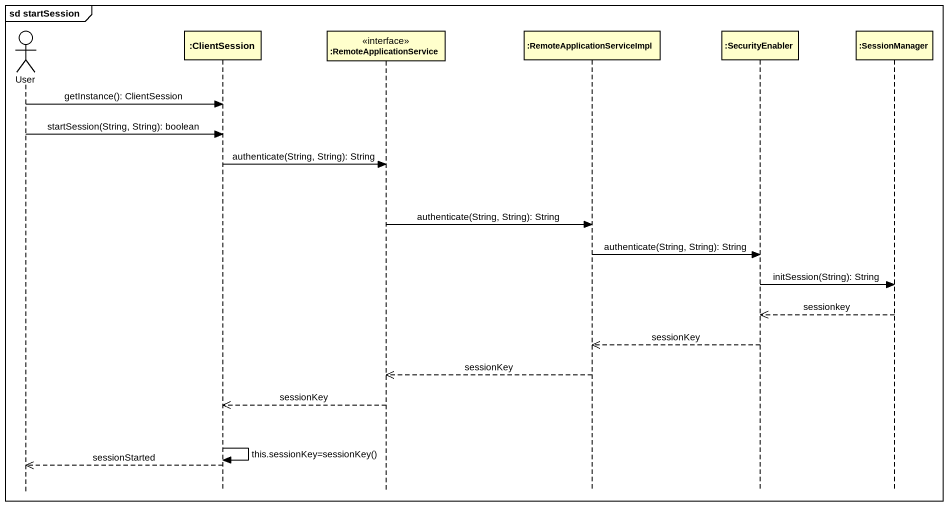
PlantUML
@startuml
mainframe sd startSession
hide footbox
actor User
participant ":ClientSession" as ClientSession
participant ":RemoteApplicationService" as RemoteApplicationService <<interface>>
participant ":RemoteApplicationServiceImpl" as RemoteApplicationServiceImpl
participant ":SecurityEnabler" as SecurityEnabler
participant ":SessionManager" as SessionManager

User -> ClientSession : getInstance(): ClientSession
User -> ClientSession : startSession(String, String): boolean
ClientSession -> RemoteApplicationService : authenticate(String, String): String
RemoteApplicationService -> RemoteApplicationServiceImpl : authenticate(String, String): String
RemoteApplicationServiceImpl -> SecurityEnabler : authenticate(String, String): String
SecurityEnabler -> SessionManager : initSession(String): String
SessionManager -->> SecurityEnabler : sessionkey
SecurityEnabler -->> RemoteApplicationServiceImpl : sessionKey
RemoteApplicationServiceImpl -->> RemoteApplicationService : sessionKey
RemoteApplicationService -->> ClientSession : sessionKey
ClientSession -> ClientSession : this.sessionKey=sessionKey()
ClientSession -->> User : sessionStarted
@enduml
